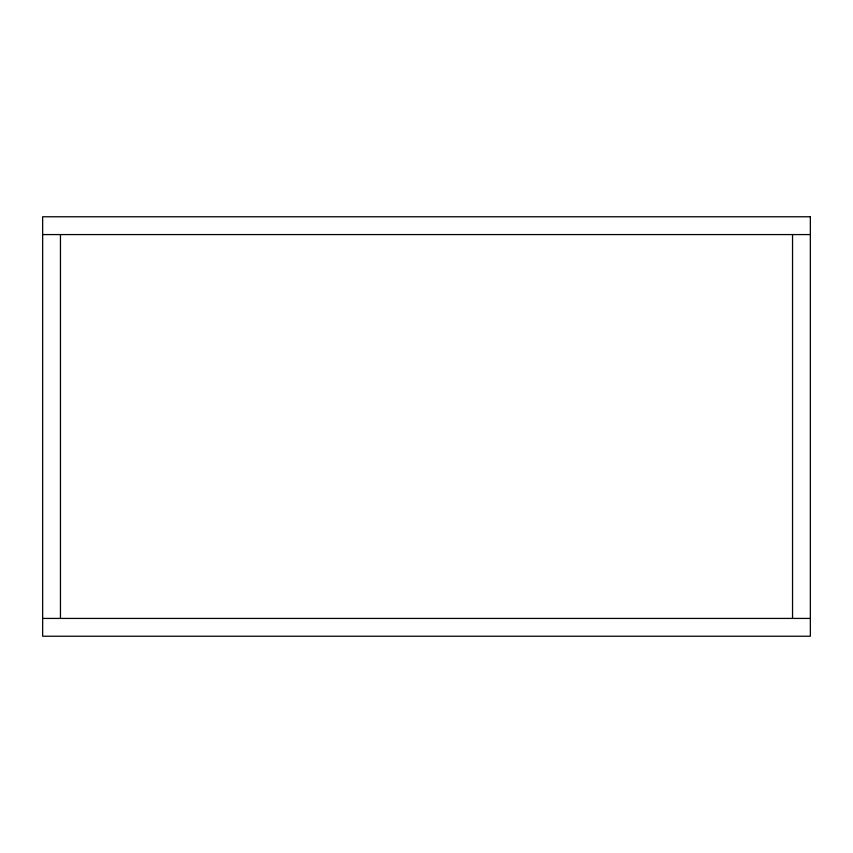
<?xml version="1.0" encoding="UTF-8"?>
<svg xmlns="http://www.w3.org/2000/svg" width="853" height="853" viewBox="0 0 853 853"><rect width="100%" height="100%" fill="white"/><g stroke="black" fill="none" stroke-linecap="round" stroke-linejoin="round"><path stroke-width="1.28" d="M42.65 234.575L810.35 234.575M42.65 618.425L810.35 618.425M792.544 234.575L792.544 618.425M60.456 234.575L60.456 618.425M810.35 216.769L42.65 216.769L42.65 636.231L810.35 636.231L810.35 216.769"/></g></svg>
